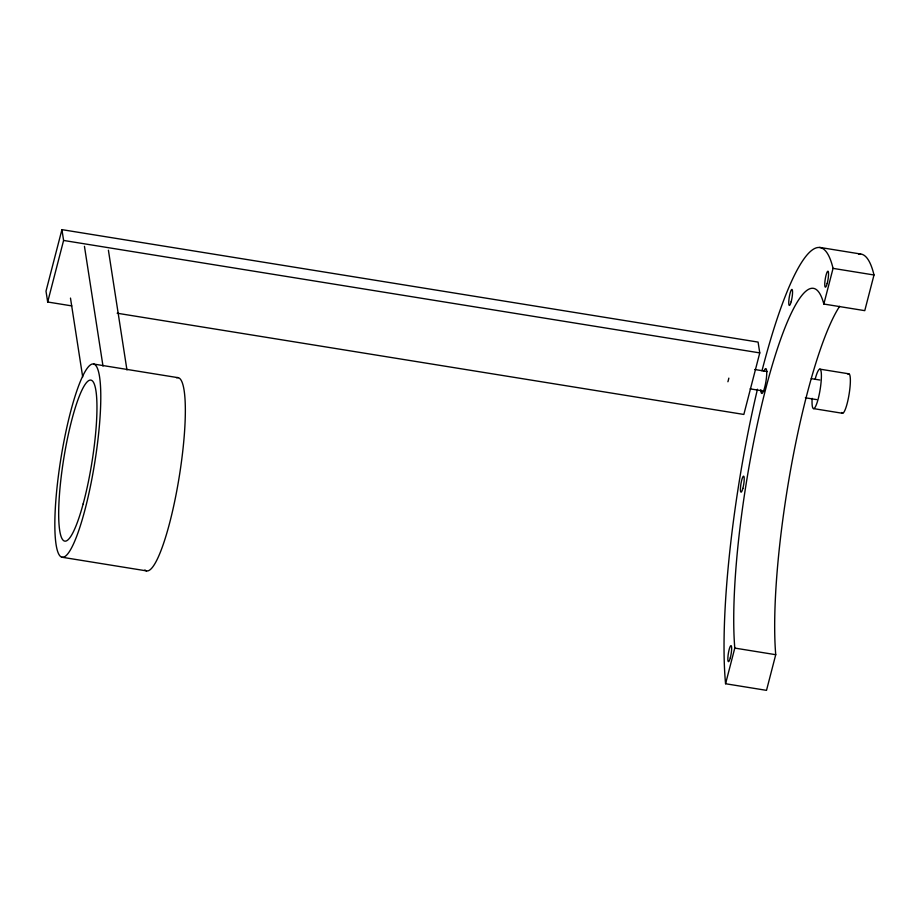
<?xml version="1.0" encoding="UTF-8"?>
<svg xmlns="http://www.w3.org/2000/svg" width="920" height="920" viewBox="0 0 920 920"><rect width="100%" height="100%" fill="white"/><g stroke="black" fill="none" stroke-linecap="round" stroke-linejoin="round"><path stroke-width="1.38" d="M117.15 313.225L743.843 414.448L759.77 352.9L758.091 342.091L61.927 229.643L46 291.191L47.679 302.001L71.783 305.9M47.679 302.001L63.595 240.453L61.927 229.643M839.649 306.291A202.216 35.19 -80.8 0 0 791.522 464.726A202.216 35.19 -80.8 0 0 775.732 654.695L766.509 690.356L725.569 683.744L734.793 648.082A202.216 35.19 -80.8 0 1 765.773 388.608A202.216 35.19 -80.8 0 1 823.837 304.037L833.06 268.375L874 274.988L864.765 310.649L823.837 304.037M819.628 247.388L860.568 254M63.595 240.453L759.77 352.9M819.8 369.127L848.769 373.808M754.687 369.495L767.429 371.553M811.313 378.637L819.812 380.017M750.133 388.861L764.29 391.149M805.345 397.785L816.672 399.613M813.625 408.618L842.593 413.298M93.656 364.044A97.899 17.043 -80.8 0 1 84.226 512.543A97.899 17.043 -80.8 0 1 55.499 505.31A97.899 17.043 -80.8 0 1 93.656 364.044L178.238 377.706M734.793 648.082L775.732 654.695M61.927 557.221L146.51 570.883M108.41 250.217L126.948 369.955M84.456 246.341L102.994 366.079M70.483 298.08L82.696 376.959M176.467 377.775A97.899 17.043 -80.8 0 1 178.963 478.4A97.899 17.043 -80.8 0 1 144.923 569.974M858.544 254.046A243.593 42.4 -80.8 0 1 874 274.988M761.978 370.829A243.593 42.4 -80.8 0 1 833.06 268.375M725.569 683.744A243.593 42.4 -80.8 0 1 757.447 389.229M763.933 371.3A12.592 2.185 -80.8 0 1 766.739 372.956A12.592 2.185 -80.8 0 1 763.853 390.206A12.592 2.185 -80.8 0 1 760.851 389.689M815.108 379.408A19.998 3.484 -80.8 0 1 821.341 373.647A19.998 3.484 -80.8 0 1 816.581 404.098A19.998 3.484 -80.8 0 1 812.141 398.337M847.952 374.256A19.998 3.484 -80.8 0 1 849.091 394.254A19.998 3.484 -80.8 0 1 841.719 412.493M728.835 378.131A9.925 1.725 -80.8 0 1 727.904 381.754M83.156 503.895A81.581 14.202 -80.8 0 0 91.011 380.144A81.581 14.202 -80.8 0 0 59.225 497.858A81.581 14.202 -80.8 0 0 83.156 503.895M827.183 283.452A8.085 1.403 -80.8 0 0 827.954 271.193A8.085 1.403 -80.8 0 0 824.814 282.854A8.085 1.403 -80.8 0 0 827.183 283.452M791.188 301.679A8.085 1.403 -80.8 0 0 791.959 289.42A8.085 1.403 -80.8 0 0 788.808 301.082A8.085 1.403 -80.8 0 0 791.188 301.679M742.865 488.405A8.085 1.403 -80.8 0 0 743.636 476.146A8.085 1.403 -80.8 0 0 740.485 487.807A8.085 1.403 -80.8 0 0 742.865 488.405M730.284 657.892A8.085 1.403 -80.8 0 0 731.055 645.633A8.085 1.403 -80.8 0 0 727.904 657.294A8.085 1.403 -80.8 0 0 730.284 657.892"/></g></svg>
